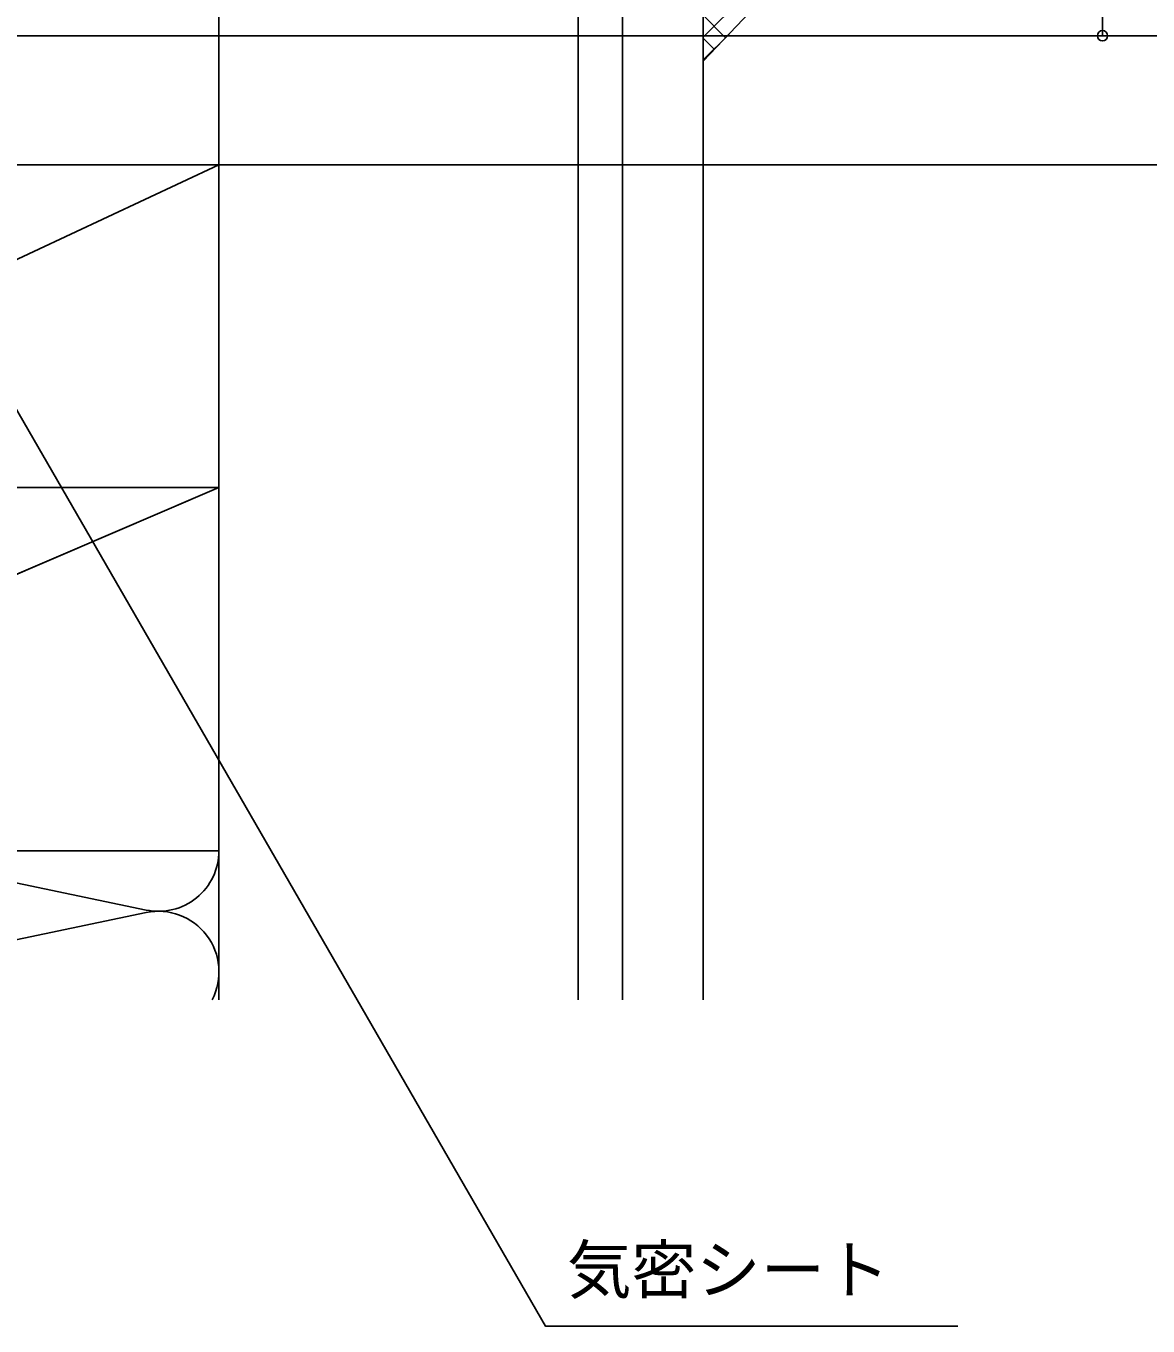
# Model space of a CAD drawing. Units: millimetres, scale not verified. Extents: x -525 to 525, y -783 to 778.
# Drawn here: x 27.6 to 166.6, y -238.2 to -77.1 of the extents above; entities that cross this region are included whole.
import ezdxf
from ezdxf.enums import TextEntityAlignment as Align

# ---------------------------------------------------------------- set-up
doc = ezdxf.new("R2010")
doc.units = ezdxf.units.MM
doc.header["$LTSCALE"] = 4
doc.layers.add('0-6_YKK_D', color=6, linetype='Continuous')
doc.layers.add('0-8_YSS_K', color=3, linetype='Continuous')
doc.styles.add('ＭＳ ゴシック', font='')
doc.styles.get('ＭＳ ゴシック').set_extended_font_data('MS Gothic')

msp = doc.modelspace()

# ---------------------------------------------------------------- linework, layer by layer
at = {"layer": '0-6_YKK_D'}
for p, q in [((161, -38.3), (161, -78.3)), ((-10.498, -78.3), (182, -78.3)), ((123, -78.3), (182, -78.3)), ((123, -78.3), (162, -78.3)), ((15.202, -94.3), (182, -94.3)), ((123, -94.3), (222, -94.3)), ((123, -94.3), (202, -94.3))]:
    msp.add_line(p, q, dxfattribs=at)
msp.add_lwpolyline([(9.186, -94.85), (10.461, -97.058), (91.957, -238.187), (143.078, -238.187)], dxfattribs=at)
msp.add_circle((161, -78.3), 0.637, dxfattribs=at)
at = {"layer": '0-8_YSS_K'}
for p, q in [((51.502, -94.3), (51.502, -53.797)), ((96.002, -197.753), (96.002, -53.658)), ((101.503, -197.753), (101.515, -56.636)), ((111.502, -197.753), (111.502, -56.636)), ((111.502, -78.474), (116.405, -73.57)), ((114.285, -78.541), (111.502, -75.758)), ((111.502, -81.302), (114.715, -78.089)), ((112.907, -79.992), (111.502, -78.586)), ((111.53, -81.442), (111.502, -81.415)), ((51.502, -94.3), (-26.498, -130.8)), ((51.502, -94.3), (51.502, -132.8)), ((51.502, -177.8), (51.502, -132.8)), ((-53.498, -179.3), (51.502, -134.3)), ((8.032, -179.458), (42.469, -186.642)), ((51.5, -179.3), (51.5, -197.753)), ((42.469, -186.958), (8.032, -194.142))]:
    msp.add_line(p, q, dxfattribs=at)
for points in [[(118.958, -73.621), (111.502, -73.472), (111.502, -81.472)], [(51.502, -179.3), (51.502, -134.3), (-53.498, -134.3), (-53.498, -179.3)]]:
    msp.add_lwpolyline(points, close=True, dxfattribs=at)
for points in [[(-26.498, -130.8), (-26.498, -94.3), (51.502, -94.3), (51.502, -134.3)], [(51.502, -134.3), (-53.498, -134.3), (-53.498, -179.3), (51.502, -179.3)], [(-53.498, -179.3), (51.502, -134.3), (-11.498, -134.3)]]:
    msp.add_lwpolyline(points, dxfattribs=at)
for centre, start, end in [((44, -179.3), 258.21647, 0), ((44, -194.3), 332.58628, 101.78354)]:
    msp.add_arc(centre, 7.5, start, end, dxfattribs=at)

# ---------------------------------------------------------------- texts
at = {"layer": '0-6_YKK_D', "style": 'ＭＳ ゴシック'}
msp.add_text('気密シート', height=5.865, dxfattribs=at).set_placement((94.625, -235.894), align=Align.BOTTOM_LEFT)

doc.saveas('drawing.dxf')
